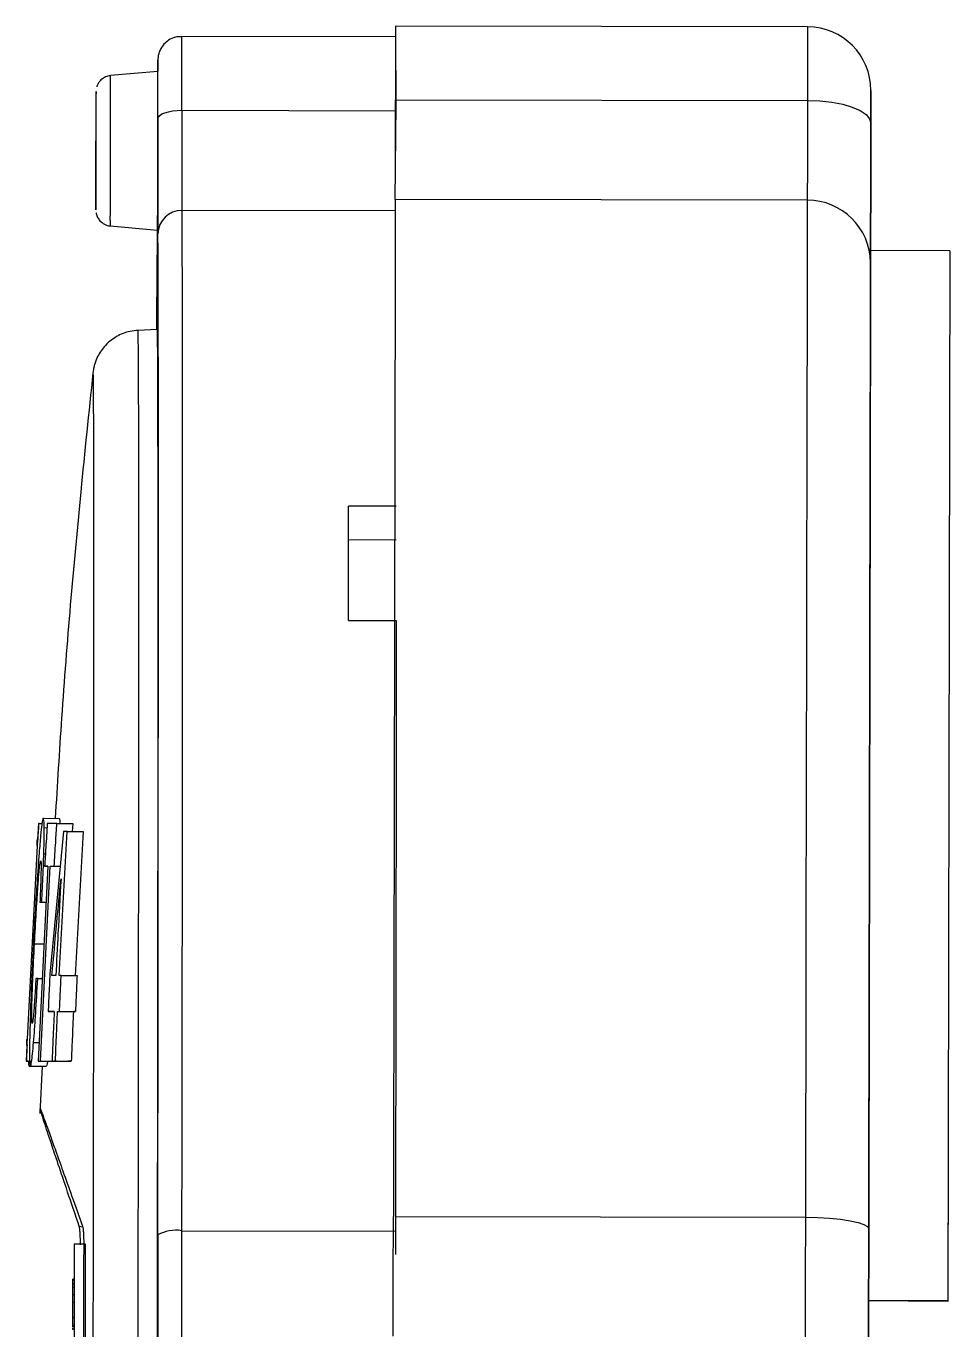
# Model space of a CAD drawing. Header units: millimetres. Extents: x 2104 to 4053, y 855 to 2233.
# Drawn here: x 2448.4 to 2506.5, y 2041.9 to 2124.2 of the extents above; entities that cross this region are included whole.
import ezdxf

# ---------------------------------------------------------------- set-up
doc = ezdxf.new("R2010")
doc.units = ezdxf.units.MM

msp = doc.modelspace()

# ---------------------------------------------------------------- linework, layer by layer
at = {"color": 7, "linetype": 'Continuous', "lineweight": 25}
for p, q in [((2497.686, 2124.158), (2471.687, 2124.207)), ((2471.686, 2123.532), (2458.186, 2123.557)), ((2456.682, 2121.334), (2453.694, 2121.078)), ((2456.685, 2119.334), (2456.685, 2119.334)), ((2471.69, 2119.56), (2497.678, 2119.511)), ((2458.189, 2118.889), (2471.689, 2118.863)), ((2456.674, 2113.334), (2456.674, 2113.334)), ((2497.666, 2113.212), (2471.666, 2113.261)), ((2452.765, 2112.599), (2452.766, 2112.601)), ((2471.69, 2112.541), (2458.19, 2112.566)), ((2453.676, 2111.601), (2456.663, 2111.334)), ((2456.641, 2111.336), (2456.638, 2111.093)), ((2506.66, 2110.024), (2501.66, 2110.034)), ((2456.651, 2105.062), (2455.414, 2104.999)), ((2452.581, 2102.316), (2452.583, 2102.325)), ((2471.721, 2093.892), (2468.721, 2093.898)), ((2468.721, 2091.788), (2471.713, 2091.782)), ((2468.719, 2086.683), (2471.719, 2086.677)), ((2449.453, 2074.199), (2450.455, 2074.197)), ((2449.145, 2073.874), (2449.083, 2072.874)), ((2449.144, 2073.874), (2449.182, 2073.874)), ((2449.182, 2073.874), (2449.145, 2073.874)), ((2449.182, 2073.874), (2449.377, 2073.874)), ((2449.511, 2073.609), (2449.687, 2073.608)), ((2450.308, 2073.872), (2449.703, 2073.873)), ((2450.731, 2073.362), (2449.878, 2064.575)), ((2450.308, 2073.872), (2451.312, 2073.87)), ((2450.457, 2064.279), (2450.963, 2073.361)), ((2450.963, 2073.361), (2451.968, 2073.36)), ((2451.312, 2073.87), (2451.28, 2073.361)), ((2451.968, 2073.36), (2451.46, 2064.277)), ((2449.063, 2072.472), (2448.431, 2060.277)), ((2448.448, 2060.277), (2449.08, 2072.472)), ((2449.584, 2071.936), (2449.485, 2071.937)), ((2449.737, 2071.184), (2449.124, 2058.874)), ((2449.278, 2058.874), (2449.892, 2071.184)), ((2449.737, 2071.184), (2449.538, 2071.185)), ((2449.892, 2071.184), (2450.519, 2071.183)), ((2450.143, 2071.184), (2450.519, 2071.183)), ((2449.24, 2068.915), (2449.624, 2068.914)), ((2449.353, 2068.914), (2449.624, 2068.914)), ((2448.894, 2066.268), (2449.492, 2066.266)), ((2450.581, 2064.279), (2451.585, 2064.277)), ((2449.1, 2064.088), (2449.384, 2064.087)), ((2450.138, 2061.998), (2449.757, 2061.999)), ((2450.349, 2061.998), (2451.353, 2061.996)), ((2450.474, 2061.998), (2451.478, 2061.996)), ((2448.839, 2060.058), (2449.183, 2060.058)), ((2448.408, 2059.875), (2448.367, 2058.875)), ((2448.368, 2058.875), (2448.366, 2058.875)), ((2448.366, 2058.875), (2448.367, 2058.875)), ((2448.367, 2058.875), (2448.404, 2058.875)), ((2448.367, 2058.875), (2448.595, 2058.875)), ((2448.404, 2058.875), (2448.595, 2058.875)), ((2448.562, 2058.559), (2448.639, 2058.559)), ((2448.639, 2058.559), (2449.64, 2058.557)), ((2449.124, 2058.874), (2450.004, 2058.872)), ((2449.371, 2058.558), (2449.241, 2055.566)), ((2449.278, 2058.874), (2450.004, 2058.872)), ((2450.004, 2058.872), (2451.007, 2058.87)), ((2450.215, 2058.872), (2451.219, 2058.87)), ((2449.254, 2055.864), (2449.253, 2055.874)), ((2471.68, 2049.067), (2497.545, 2049.019)), ((2451.718, 2048.453), (2451.934, 2048.404)), ((2458.179, 2048.17), (2471.679, 2048.144)), ((2451.41, 2047.327), (2451.41, 2021.327)), ((2452.11, 2047.327), (2451.41, 2047.327)), ((2452.11, 2021.327), (2452.11, 2047.327)), ((2451.41, 2045.099), (2451.31, 2045.099)), ((2451.31, 2045.072), (2451.31, 2045.099)), ((2451.31, 2045.072), (2451.41, 2045.072)), ((2451.31, 2044.802), (2451.31, 2045.072)), ((2451.41, 2044.802), (2451.31, 2044.802)), ((2451.31, 2044.612), (2451.31, 2044.802)), ((2451.41, 2044.612), (2451.31, 2044.612)), ((2451.31, 2044.126), (2451.31, 2044.612)), ((2451.41, 2044.126), (2451.31, 2044.126)), ((2451.31, 2043.639), (2451.31, 2044.126)), ((2451.41, 2043.639), (2451.31, 2043.639)), ((2451.31, 2042.665), (2451.31, 2043.639)), ((2506.535, 2043.7), (2501.535, 2043.747)), ((2506.535, 2043.738), (2501.535, 2043.747)), ((2506.535, 2043.7), (2506.535, 2043.738)), ((2451.41, 2042.665), (2451.31, 2042.665)), ((2451.31, 2042.178), (2451.31, 2042.665)), ((2451.41, 2042.178), (2451.31, 2042.178)), ((2451.41, 2042.097), (2451.31, 2042.097)), ((2451.41, 2041.935), (2451.31, 2041.935))]:
    msp.add_line(p, q, dxfattribs=at)
at = {"color": 7, "linetype": 'Continuous', "lineweight": 25, "flags": 128}
for points in [[(2497.686, 2124.158), (2497.686, 2123.953), (2497.685, 2123.339), (2497.683, 2122.353), (2497.681, 2121.051), (2497.678, 2119.511)], [(2456.684, 2122.051), (2456.682, 2122.008), (2456.679, 2121.638)], [(2456.661, 2111.334), (2456.663, 2111.16), (2456.665, 2111.337), (2456.668, 2111.857), (2456.672, 2112.683), (2456.675, 2113.76), (2456.679, 2115.014), (2456.681, 2116.36), (2456.684, 2117.706), (2456.685, 2118.96), (2456.686, 2120.037), (2456.685, 2120.863), (2456.684, 2121.383), (2456.682, 2121.56)], [(2456.679, 2121.638), (2456.679, 2121.601), (2456.677, 2121.334)], [(2456.682, 2121.56), (2456.68, 2121.383), (2456.679, 2121.334)], [(2471.691, 2121.412), (2471.69, 2120.284), (2471.689, 2118.863)], [(2452.768, 2112.883), (2452.771, 2113.493), (2452.774, 2114.383), (2452.777, 2115.464), (2452.779, 2116.632), (2452.781, 2117.77), (2452.782, 2118.769), (2452.782, 2119.531), (2452.781, 2119.98), (2452.779, 2120.073), (2452.777, 2119.8), (2452.774, 2119.189), (2452.771, 2118.3), (2452.768, 2117.218), (2452.766, 2116.051), (2452.764, 2114.912), (2452.763, 2113.913), (2452.763, 2113.152), (2452.764, 2112.703), (2452.765, 2112.599)], [(2497.678, 2119.511), (2497.676, 2118.338), (2497.673, 2117.243), (2497.672, 2116.245), (2497.67, 2115.36), (2497.669, 2114.603), (2497.667, 2113.986), (2497.666, 2113.52), (2497.666, 2113.212)], [(2497.678, 2119.511), (2498.458, 2119.482), (2499.208, 2119.4), (2499.9, 2119.267), (2500.505, 2119.09), (2501.002, 2118.874), (2501.372, 2118.628), (2501.599, 2118.362), (2501.675, 2118.085)], [(2456.685, 2118.364), (2456.715, 2118.467), (2456.801, 2118.566), (2456.94, 2118.657), (2457.127, 2118.736), (2457.355, 2118.801), (2457.615, 2118.85), (2457.896, 2118.879), (2458.189, 2118.889)], [(2471.689, 2118.863), (2471.687, 2117.689), (2471.687, 2116.592), (2471.686, 2116.301)], [(2452.766, 2112.601), (2452.766, 2112.61), (2452.768, 2112.883)], [(2497.666, 2113.212), (2497.664, 2112.088), (2497.661, 2110.613), (2497.658, 2108.794), (2497.653, 2106.638), (2497.649, 2104.155), (2497.644, 2101.357), (2497.638, 2098.257), (2497.631, 2094.867), (2497.624, 2091.205), (2497.617, 2087.285), (2497.609, 2083.127), (2497.601, 2078.748), (2497.592, 2074.169), (2497.583, 2069.41), (2497.574, 2064.493), (2497.565, 2059.44), (2497.555, 2054.274), (2497.545, 2049.019)], [(2453.68, 2111.96), (2453.677, 2111.634), (2453.676, 2111.601)], [(2458.19, 2112.566), (2458.197, 2111.426), (2458.203, 2109.935), (2458.208, 2108.099), (2458.212, 2105.928), (2458.216, 2103.43), (2458.218, 2100.618), (2458.22, 2097.503), (2458.221, 2094.101), (2458.221, 2090.426), (2458.219, 2086.494), (2458.217, 2082.325), (2458.214, 2077.937), (2458.211, 2073.349), (2458.206, 2068.582), (2458.2, 2063.658), (2458.194, 2058.599), (2458.187, 2053.429), (2458.179, 2048.17)], [(2456.667, 2111.713), (2456.664, 2111.369), (2456.663, 2111.334)], [(2456.676, 2047.904), (2456.684, 2053.065), (2456.691, 2058.138), (2456.697, 2063.102), (2456.702, 2067.934), (2456.707, 2072.611), (2456.711, 2077.113), (2456.714, 2081.419), (2456.716, 2085.51), (2456.717, 2089.368), (2456.717, 2092.974), (2456.716, 2096.313), (2456.715, 2099.369), (2456.712, 2102.128), (2456.709, 2104.579), (2456.704, 2106.71), (2456.699, 2108.511), (2456.693, 2109.974), (2456.687, 2111.093)], [(2455.414, 2104.999), (2455.42, 2104.921), (2455.428, 2104.511), (2455.435, 2103.752), (2455.441, 2102.647), (2455.446, 2101.202), (2455.451, 2099.423), (2455.455, 2097.321), (2455.458, 2094.905), (2455.46, 2092.187), (2455.461, 2089.181), (2455.461, 2085.901), (2455.461, 2082.364), (2455.459, 2078.587), (2455.457, 2074.589), (2455.454, 2070.389), (2455.449, 2066.009), (2455.444, 2061.47), (2455.439, 2056.794), (2455.432, 2052.005), (2455.425, 2047.126), (2455.417, 2042.182), (2455.411, 2038.724)], [(2456.648, 2038.83), (2456.65, 2040.135), (2456.659, 2045.122), (2456.666, 2050.054), (2456.673, 2054.904), (2456.679, 2059.65), (2456.685, 2064.267), (2456.689, 2068.733), (2456.693, 2073.025), (2456.695, 2077.122), (2456.697, 2081.003), (2456.698, 2084.649), (2456.698, 2088.043), (2456.697, 2091.166), (2456.696, 2094.004), (2456.693, 2096.543), (2456.689, 2098.769), (2456.685, 2100.672), (2456.68, 2102.241), (2456.674, 2103.471), (2456.667, 2104.353), (2456.659, 2104.884), (2456.651, 2105.062)], [(2468.719, 2086.683), (2468.72, 2087.634), (2468.72, 2088.572), (2468.72, 2089.496), (2468.72, 2090.406), (2468.721, 2091.301), (2468.721, 2092.182), (2468.721, 2093.047), (2468.721, 2093.898)], [(2471.719, 2086.677), (2471.717, 2082.492), (2471.715, 2078.085), (2471.711, 2073.474), (2471.706, 2068.681), (2471.7, 2063.729), (2471.694, 2058.64), (2471.687, 2053.437), (2471.679, 2048.144)], [(2497.545, 2049.019), (2497.543, 2047.769), (2497.54, 2046.571), (2497.538, 2045.443), (2497.536, 2044.405), (2497.535, 2043.474), (2497.533, 2042.665), (2497.532, 2041.992), (2497.531, 2041.466)], [(2497.545, 2049.019), (2498.325, 2049.003), (2499.076, 2048.96), (2499.767, 2048.892), (2500.373, 2048.8), (2500.87, 2048.689), (2501.24, 2048.562), (2501.467, 2048.425), (2501.544, 2048.283)], [(2506.544, 2048.671), (2506.543, 2048.053), (2506.542, 2047.433), (2506.541, 2046.813), (2506.54, 2046.192), (2506.539, 2045.57), (2506.537, 2044.947), (2506.536, 2044.324), (2506.535, 2043.7)], [(2471.679, 2048.144), (2471.677, 2046.894), (2471.677, 2046.676)], [(2501.535, 2043.747), (2501.525, 2038.45), (2501.522, 2036.747)]]:
    msp.add_lwpolyline(points, dxfattribs=at)
at = {"color": 7, "linetype": 'Continuous', "lineweight": 25}
for centre, radius, start, end in [((1830.293, 2120.854), 627.898, 359.820698, 0.246682), ((2497.679, 2120.158), 4, 359.89234, 89.89234), ((2032.6, 2120.018), 424.088, 359.77653, 0.27462), ((1197.688, 2118.459), 1256.009, 359.703541, 0.119492), ((1131.406, 2118.57), 1325.279, 359.703541, 0.119492), ((3758.933, 2115.945), 1300.747, 179.870344, 180.148836), ((3952.541, 2114.979), 1495.86, 179.870344, 180.148836), ((2497.689, 2109.243), 3.969, 0.34561, 90.33851), ((2458.175, 2111.078), 1.489, 89.43311, 179.40158), ((3705.818, 2098.978), 1249.238, 179.444348, 179.72113), ((5147.615, 2042.328), 2690.945, 179.881276, 180.066691), ((2457.812, 2045.86), 2.339, 80.97379, 119.06365), ((4798.126, 2043.321), 2339.952, 179.881276, 180.066691)]:
    msp.add_arc(centre, radius, start, end, dxfattribs=at)
for points, knots in [([(2471.687, 2124.203), (2471.686, 2124.142), (2471.686, 2124.019), (2471.684, 2123.019), (2471.681, 2121.532), (2471.679, 2120.217), (2471.678, 2119.56)], [0, 0, 0, 0, 0.248061, 0.498707, 0.749354, 1, 1, 1, 1]), ([(2458.185, 2123.538), (2458.052, 2123.535), (2457.76, 2123.531), (2457.373, 2123.341), (2457.07, 2123.084), (2456.877, 2122.815), (2456.766, 2122.567), (2456.712, 2122.367), (2456.692, 2122.229), (2456.687, 2122.162), (2456.685, 2122.13), (2456.683, 2122.1), (2456.682, 2122.054), (2456.681, 2121.972), (2456.68, 2121.768), (2456.679, 2121.634)], [0, 0, 0, 0, 0.090802, 0.199118, 0.287983, 0.363139, 0.425424, 0.474171, 0.506425, 0.521488, 0.533947, 0.552183, 0.590278, 0.730521, 1, 1, 1, 1]), ([(2453.691, 2121.062), (2453.638, 2121.061), (2453.477, 2121.058), (2453.25, 2120.943), (2453.043, 2120.774), (2452.914, 2120.593), (2452.847, 2120.459), (2452.829, 2120.387), (2452.825, 2120.373)], [0, 0, 0, 0, 0.135875, 0.404257, 0.623977, 0.809795, 0.964008, 1, 1, 1, 1]), ([(2501.675, 2118.085), (2501.676, 2118.37), (2501.677, 2118.955), (2501.678, 2119.624), (2501.679, 2120.071), (2501.679, 2120.124), (2501.679, 2120.15)], [0, 0, 0, 0, 0.244178, 0.5, 0.755822, 1, 1, 1, 1]), ([(2501.679, 2120.15), (2501.679, 2120.122), (2501.679, 2120.065), (2501.678, 2119.613), (2501.677, 2118.939), (2501.676, 2118.352), (2501.675, 2118.066)], [0, 0, 0, 0, 0.244178, 0.5, 0.755822, 1, 1, 1, 1]), ([(2452.767, 2114.696), (2452.767, 2114.85), (2452.767, 2115.035), (2452.767, 2115.362), (2452.767, 2115.622), (2452.769, 2116.198), (2452.77, 2116.838), (2452.771, 2117.459), (2452.772, 2117.794), (2452.773, 2117.965), (2452.773, 2118.076), (2452.775, 2118.198), (2452.776, 2118.498), (2452.777, 2118.729), (2452.778, 2118.717), (2452.778, 2118.506), (2452.778, 2117.91), (2452.778, 2117.651), (2452.778, 2117.32), (2452.778, 2117.061), (2452.776, 2116.485), (2452.775, 2115.845), (2452.774, 2115.223), (2452.773, 2114.889), (2452.772, 2114.717), (2452.772, 2114.606), (2452.77, 2114.485), (2452.769, 2114.185), (2452.768, 2113.954), (2452.767, 2113.965), (2452.767, 2114.181), (2452.767, 2114.462), (2452.767, 2114.696)], [0, 0, 0, 0, 0.066265, 0.079332, 0.091749, 0.120574, 0.19854, 0.226761, 0.249845, 0.26589, 0.284505, 0.318085, 0.379426, 0.408251, 0.420668, 0.433735, 0.5, 0.566265, 0.579332, 0.591749, 0.620574, 0.69854, 0.726761, 0.749845, 0.76589, 0.784505, 0.818085, 0.879426, 0.908251, 0.920668, 0.933735, 1, 1, 1, 1]), ([(2501.658, 2109.267), (2501.659, 2109.561), (2501.66, 2110.158), (2501.664, 2112.165), (2501.669, 2114.819), (2501.673, 2117.009), (2501.675, 2118.085)], [0, 0, 0, 0, 0.245796, 0.5, 0.754204, 1, 1, 1, 1]), ([(2501.675, 2118.066), (2501.673, 2116.984), (2501.669, 2114.782), (2501.664, 2112.157), (2501.661, 2110.526), (2501.66, 2110.105), (2501.66, 2110.034)], [0, 0, 0, 0, 0.304992, 0.620417, 0.935841, 1, 1, 1, 1]), ([(2452.784, 2112.415), (2452.786, 2112.4), (2452.801, 2112.304), (2452.872, 2112.126), (2453.04, 2111.883), (2453.307, 2111.693), (2453.547, 2111.593), (2453.671, 2111.603), (2453.677, 2111.604)], [0, 0, 0, 0, 0.035109, 0.231963, 0.433106, 0.711596, 0.986848, 1, 1, 1, 1]), ([(2501.66, 2109.996), (2501.66, 2109.919), (2501.659, 2109.759), (2501.656, 2108.14), (2501.651, 2105.492), (2501.644, 2101.773), (2501.635, 2097.071), (2501.625, 2091.447), (2501.613, 2084.984), (2501.599, 2077.777), (2501.584, 2069.934), (2501.569, 2061.567), (2501.552, 2052.81), (2501.541, 2046.768), (2501.535, 2043.747)], [0, 0, 0, 0, 0.077766, 0.161605, 0.245445, 0.329284, 0.413124, 0.496963, 0.580803, 0.664642, 0.748482, 0.832321, 0.916161, 1, 1, 1, 1]), ([(2501.544, 2048.283), (2501.548, 2050.683), (2501.557, 2055.525), (2501.571, 2062.615), (2501.584, 2069.572), (2501.596, 2076.273), (2501.608, 2082.611), (2501.619, 2088.456), (2501.629, 2093.722), (2501.638, 2098.331), (2501.645, 2102.218), (2501.651, 2105.341), (2501.656, 2107.761), (2501.658, 2108.768), (2501.658, 2109.267)], [0, 0, 0, 0, 0.079959, 0.161371, 0.244142, 0.328893, 0.414216, 0.5, 0.585778, 0.671102, 0.755858, 0.838624, 0.920039, 1, 1, 1, 1]), ([(2455.44, 2105), (2455.267, 2104.984), (2454.788, 2104.939), (2454.015, 2104.63), (2453.288, 2104.03), (2452.857, 2103.354), (2452.674, 2102.833), (2452.604, 2102.503), (2452.588, 2102.377), (2452.582, 2102.325), (2452.581, 2102.316)], [0, 0, 0, 0, 0.111362, 0.308749, 0.52529, 0.707852, 0.820127, 0.887845, 0.979585, 1, 1, 1, 1]), ([(2452.581, 2102.316), (2452.321, 2099.815), (2451.569, 2092.562), (2450.744, 2083.19), (2450.332, 2076.309), (2450.205, 2074.198)], [0, 0, 0, 0, 0.267282, 0.775148, 1, 1, 1, 1]), ([(2452.583, 2102.325), (2452.587, 2102.236), (2452.596, 2102.055), (2452.607, 2100.555), (2452.616, 2098.056), (2452.623, 2094.432), (2452.627, 2089.722), (2452.629, 2083.993), (2452.627, 2077.558), (2452.622, 2070.661), (2452.616, 2063.531), (2452.607, 2056.136), (2452.596, 2048.644), (2452.585, 2041.21), (2452.576, 2036.284), (2452.571, 2033.868)], [0, 0, 0, 0, 0.073675, 0.150434, 0.229885, 0.311524, 0.394751, 0.478886, 0.563205, 0.640041, 0.715869, 0.790184, 0.862545, 0.932581, 1, 1, 1, 1]), ([(2449.453, 2074.199), (2449.423, 2074.129), (2449.376, 2074.018), (2449.279, 2073.128), (2449.22, 2072.4), (2449.189, 2072.021)], [0, 0, 0, 0, 0.452493, 0.714814, 1, 1, 1, 1]), ([(2449.511, 2073.609), (2449.507, 2073.78), (2449.496, 2074.136), (2449.468, 2074.178), (2449.453, 2074.199)], [0, 0, 0, 0, 0.482517, 1, 1, 1, 1]), ([(2450.455, 2074.197), (2450.471, 2074.187), (2450.492, 2074.173), (2450.5, 2073.936), (2450.502, 2073.871)], [0, 0, 0, 0, 0.727876, 1, 1, 1, 1]), ([(2449.12, 2072.874), (2449.131, 2073.06), (2449.152, 2073.393), (2449.173, 2073.726), (2449.182, 2073.874)], [0, 0, 0, 0, 0.556974, 1, 1, 1, 1]), ([(2449.485, 2071.937), (2449.495, 2072.284), (2449.514, 2072.977), (2449.512, 2073.398), (2449.511, 2073.609)], [0, 0, 0, 0, 0.500493, 1, 1, 1, 1]), ([(2449.703, 2073.873), (2449.672, 2073.367), (2449.615, 2072.471), (2449.562, 2071.574), (2449.538, 2071.185)], [0, 0, 0, 0, 0.565204, 1, 1, 1, 1]), ([(2450.143, 2071.184), (2450.173, 2071.682), (2450.226, 2072.579), (2450.283, 2073.475), (2450.308, 2073.872)], [0, 0, 0, 0, 0.556552, 1, 1, 1, 1]), ([(2450.963, 2073.361), (2450.919, 2073.362), (2450.839, 2073.362), (2450.764, 2073.362), (2450.731, 2073.362)], [0, 0, 0, 0, 0.564034, 1, 1, 1, 1]), ([(2449.057, 2072.472), (2449.063, 2072.589), (2449.077, 2072.82), (2449.08, 2072.856), (2449.081, 2072.874)], [0, 0, 0, 0, 0.508208, 1, 1, 1, 1]), ([(2449.083, 2072.874), (2449.082, 2072.856), (2449.081, 2072.82), (2449.069, 2072.589), (2449.063, 2072.472)], [0, 0, 0, 0, 0.491793, 1, 1, 1, 1]), ([(2449.08, 2072.472), (2449.09, 2072.591), (2449.108, 2072.821), (2449.116, 2072.857), (2449.12, 2072.874)], [0, 0, 0, 0, 0.514749, 1, 1, 1, 1]), ([(2449.189, 2072.021), (2449.144, 2071.41), (2449.063, 2070.312), (2448.941, 2068.311), (2448.868, 2067), (2448.828, 2066.278)], [0, 0, 0, 0, 0.36011, 0.647462, 1, 1, 1, 1]), ([(2449.353, 2068.914), (2449.382, 2069.506), (2449.434, 2070.583), (2449.469, 2071.516), (2449.485, 2071.937)], [0, 0, 0, 0, 0.549267, 1, 1, 1, 1]), ([(2449.128, 2070.106), (2449.148, 2070.355), (2449.184, 2070.826), (2449.243, 2071.399), (2449.271, 2071.468), (2449.288, 2071.511)], [0, 0, 0, 0, 0.296714, 0.56253, 1, 1, 1, 1]), ([(2449.288, 2071.511), (2449.297, 2071.491), (2449.314, 2071.449), (2449.311, 2071.04), (2449.3, 2070.516), (2449.281, 2069.865), (2449.256, 2069.297), (2449.24, 2068.915)], [0, 0, 0, 0, 0.233217, 0.476546, 0.60225, 0.732009, 1, 1, 1, 1]), ([(2449.538, 2071.185), (2449.573, 2071.185), (2449.636, 2071.185), (2449.706, 2071.185), (2449.737, 2071.184)], [0, 0, 0, 0, 0.555156, 1, 1, 1, 1]), ([(2449.892, 2071.184), (2449.937, 2071.184), (2450.016, 2071.184), (2450.104, 2071.184), (2450.143, 2071.184)], [0, 0, 0, 0, 0.554411, 1, 1, 1, 1]), ([(2448.894, 2066.268), (2448.933, 2066.941), (2448.991, 2067.95), (2449.069, 2069.246), (2449.109, 2069.82), (2449.128, 2070.106)], [0, 0, 0, 0, 0.501448, 0.75111, 1, 1, 1, 1]), ([(2450.001, 2064.28), (2450.1, 2065.39), (2450.281, 2067.424), (2450.481, 2069.456), (2450.571, 2070.378)], [0, 0, 0, 0, 0.545958, 1, 1, 1, 1]), ([(2450.571, 2070.378), (2450.506, 2069.229), (2450.39, 2067.196), (2450.289, 2065.163), (2450.245, 2064.279)], [0, 0, 0, 0, 0.565441, 1, 1, 1, 1]), ([(2449.24, 2068.915), (2449.26, 2068.915), (2449.296, 2068.914), (2449.336, 2068.914), (2449.353, 2068.914)], [0, 0, 0, 0, 0.556828, 1, 1, 1, 1]), ([(2448.828, 2066.278), (2448.773, 2065.153), (2448.672, 2063.099), (2448.621, 2061.402), (2448.598, 2060.634)], [0, 0, 0, 0, 0.54774, 1, 1, 1, 1]), ([(2448.737, 2062.549), (2448.754, 2063.065), (2448.792, 2064.215), (2448.858, 2065.538), (2448.894, 2066.268)], [0, 0, 0, 0, 0.448512, 1, 1, 1, 1]), ([(2449.878, 2064.575), (2449.855, 2064.092), (2449.813, 2063.233), (2449.774, 2062.375), (2449.757, 2061.999)], [0, 0, 0, 0, 0.562654, 1, 1, 1, 1]), ([(2450.245, 2064.279), (2450.198, 2064.279), (2450.114, 2064.28), (2450.036, 2064.28), (2450.001, 2064.28)], [0, 0, 0, 0, 0.565906, 1, 1, 1, 1]), ([(2450.581, 2064.279), (2450.557, 2064.279), (2450.515, 2064.279), (2450.474, 2064.279), (2450.457, 2064.279)], [0, 0, 0, 0, 0.562632, 1, 1, 1, 1]), ([(2450.474, 2061.998), (2450.493, 2062.422), (2450.528, 2063.183), (2450.565, 2063.943), (2450.581, 2064.279)], [0, 0, 0, 0, 0.558484, 1, 1, 1, 1]), ([(2451.585, 2064.277), (2451.564, 2063.85), (2451.528, 2063.09), (2451.493, 2062.329), (2451.478, 2061.996)], [0, 0, 0, 0, 0.561509, 1, 1, 1, 1]), ([(2448.987, 2064.088), (2448.962, 2063.677), (2448.925, 2063.059), (2448.876, 2062.306), (2448.851, 2062.007), (2448.839, 2061.858)], [0, 0, 0, 0, 0.498783, 0.750565, 1, 1, 1, 1]), ([(2448.839, 2060.058), (2448.861, 2060.332), (2448.905, 2060.88), (2448.992, 2062.204), (2449.057, 2063.335), (2449.1, 2064.088)], [0, 0, 0, 0, 0.250013, 0.500775, 1, 1, 1, 1]), ([(2449.1, 2064.088), (2449.078, 2064.088), (2449.039, 2064.088), (2449.003, 2064.088), (2448.987, 2064.088)], [0, 0, 0, 0, 0.564134, 1, 1, 1, 1]), ([(2448.753, 2061.247), (2448.746, 2061.262), (2448.732, 2061.29), (2448.723, 2061.544), (2448.724, 2061.969), (2448.732, 2062.356), (2448.737, 2062.549)], [0, 0, 0, 0, 0.253705, 0.504972, 0.753884, 1, 1, 1, 1]), ([(2448.839, 2061.858), (2448.82, 2061.667), (2448.786, 2061.307), (2448.763, 2061.266), (2448.753, 2061.247)], [0, 0, 0, 0, 0.531035, 1, 1, 1, 1]), ([(2449.757, 2061.999), (2449.823, 2061.999), (2449.944, 2061.999), (2450.078, 2061.999), (2450.138, 2061.998)], [0, 0, 0, 0, 0.549838, 1, 1, 1, 1]), ([(2450.138, 2061.998), (2450.112, 2061.413), (2450.065, 2060.371), (2450.023, 2059.329), (2450.004, 2058.872)], [0, 0, 0, 0, 0.562267, 1, 1, 1, 1]), ([(2450.215, 2058.872), (2450.239, 2059.453), (2450.282, 2060.496), (2450.329, 2061.537), (2450.349, 2061.998)], [0, 0, 0, 0, 0.5579878, 1, 1, 1, 1]), ([(2450.349, 2061.998), (2450.372, 2061.998), (2450.413, 2061.998), (2450.455, 2061.998), (2450.474, 2061.998)], [0, 0, 0, 0, 0.557215, 1, 1, 1, 1]), ([(2451.353, 2061.996), (2451.327, 2061.411), (2451.28, 2060.369), (2451.238, 2059.327), (2451.219, 2058.87)], [0, 0, 0, 0, 0.561997, 1, 1, 1, 1]), ([(2451.478, 2061.996), (2451.454, 2061.996), (2451.412, 2061.996), (2451.371, 2061.996), (2451.353, 2061.996)], [0, 0, 0, 0, 0.5627844, 1, 1, 1, 1]), ([(2448.407, 2059.875), (2448.407, 2059.893), (2448.409, 2059.929), (2448.419, 2060.16), (2448.424, 2060.277)], [0, 0, 0, 0, 0.49078, 1, 1, 1, 1]), ([(2448.431, 2060.277), (2448.425, 2060.16), (2448.413, 2059.929), (2448.41, 2059.893), (2448.408, 2059.875)], [0, 0, 0, 0, 0.509216, 1, 1, 1, 1]), ([(2448.445, 2059.875), (2448.443, 2059.894), (2448.439, 2059.93), (2448.445, 2060.161), (2448.448, 2060.277)], [0, 0, 0, 0, 0.49814, 1, 1, 1, 1]), ([(2448.598, 2060.634), (2448.592, 2060.324), (2448.58, 2059.694), (2448.584, 2059.026), (2448.601, 2058.624), (2448.626, 2058.581), (2448.639, 2058.559)], [0, 0, 0, 0, 0.239072, 0.485952, 0.739492, 1, 1, 1, 1]), ([(2448.639, 2058.559), (2448.663, 2058.609), (2448.701, 2058.687), (2448.773, 2059.293), (2448.816, 2059.798), (2448.839, 2060.058)], [0, 0, 0, 0, 0.462063, 0.722152, 1, 1, 1, 1]), ([(2448.404, 2058.875), (2448.412, 2059.06), (2448.425, 2059.394), (2448.439, 2059.727), (2448.445, 2059.875)], [0, 0, 0, 0, 0.555505, 1, 1, 1, 1]), ([(2448.5, 2058.875), (2448.49, 2058.875), (2448.472, 2058.875), (2448.456, 2058.875), (2448.45, 2058.875)], [0, 0, 0, 0, 0.563122, 1, 1, 1, 1]), ([(2448.562, 2058.559), (2448.554, 2058.566), (2448.542, 2058.576), (2448.542, 2058.803), (2448.542, 2058.875)], [0, 0, 0, 0, 0.680882, 1, 1, 1, 1]), ([(2449.124, 2058.874), (2449.151, 2058.874), (2449.201, 2058.874), (2449.255, 2058.874), (2449.278, 2058.874)], [0, 0, 0, 0, 0.55383, 1, 1, 1, 1]), ([(2449.72, 2058.873), (2449.72, 2058.867), (2449.686, 2058.581), (2449.663, 2058.569), (2449.64, 2058.557)], [0, 0, 0, 0, 0.022113, 1, 1, 1, 1]), ([(2450.004, 2058.872), (2450.042, 2058.872), (2450.111, 2058.872), (2450.183, 2058.872), (2450.215, 2058.872)], [0, 0, 0, 0, 0.554564, 1, 1, 1, 1]), ([(2450.281, 2058.872), (2450.25, 2058.872), (2450.197, 2058.872), (2450.147, 2058.872), (2450.125, 2058.872)], [0, 0, 0, 0, 0.566165, 1, 1, 1, 1]), ([(2451.219, 2058.87), (2451.178, 2058.87), (2451.106, 2058.87), (2451.037, 2058.87), (2451.007, 2058.87)], [0, 0, 0, 0, 0.5654356, 1, 1, 1, 1]), ([(2449.253, 2055.874), (2449.258, 2055.867), (2449.267, 2055.853), (2449.313, 2055.74), (2449.386, 2055.553), (2449.496, 2055.256), (2449.66, 2054.81), (2449.901, 2054.144), (2450.238, 2053.204), (2450.687, 2051.944), (2451.241, 2050.384), (2451.696, 2049.098), (2451.924, 2048.453)], [0, 0, 0, 0, 0.06793, 0.138655, 0.210456, 0.287198, 0.376437, 0.481249, 0.5991, 0.727695, 0.86341, 1, 1, 1, 1]), ([(2451.718, 2048.453), (2451.465, 2049.198), (2450.967, 2050.665), (2450.396, 2052.361), (2449.963, 2053.654), (2449.666, 2054.55), (2449.475, 2055.135), (2449.359, 2055.498), (2449.289, 2055.725), (2449.269, 2055.798), (2449.259, 2055.834)], [0, 0, 0, 0, 0.171156, 0.337266, 0.489956, 0.625692, 0.741115, 0.834988, 0.918354, 1, 1, 1, 1]), ([(2451.793, 2047.269), (2451.792, 2047.407), (2451.792, 2047.674), (2451.777, 2048.014), (2451.754, 2048.306), (2451.731, 2048.402), (2451.718, 2048.453)], [0, 0, 0, 0, 0.246867, 0.480182, 0.723828, 1, 1, 1, 1]), ([(2451.924, 2048.453), (2451.937, 2048.401), (2451.962, 2048.302), (2451.986, 2048.011), (2452.002, 2047.672), (2452.002, 2047.406), (2452.003, 2047.269)], [0, 0, 0, 0, 0.275858, 0.523521, 0.75515, 1, 1, 1, 1]), ([(2501.524, 2037.71), (2501.525, 2038.204), (2501.527, 2039.209), (2501.531, 2041.733), (2501.537, 2044.799), (2501.542, 2047.135), (2501.544, 2048.283)], [0, 0, 0, 0, 0.245796, 0.5, 0.754204, 1, 1, 1, 1]), ([(2452.003, 2047.269), (2451.993, 2045.101), (2451.974, 2040.662), (2451.956, 2033.869), (2451.948, 2027.075), (2451.951, 2022.636), (2451.952, 2020.468)], [0, 0, 0, 0, 0.244218, 0.5, 0.755782, 1, 1, 1, 1]), ([(2451.31, 2042.097), (2451.31, 2042.116), (2451.31, 2042.15), (2451.31, 2042.174), (2451.31, 2042.177), (2451.31, 2042.178)], [0, 0, 0, 0, 0.364517, 0.680686, 1, 1, 1, 1]), ([(2451.31, 2041.935), (2451.31, 2041.97), (2451.31, 2042.011), (2451.31, 2042.041), (2451.31, 2042.046)], [0, 0, 0, 0, 0.8440577, 1, 1, 1, 1])]:
    msp.add_open_spline(points, degree=3, knots=knots, dxfattribs=at)
for points in [[(2471.666, 2113.261), (2471.666, 2113.475), (2471.667, 2113.904), (2471.67, 2115.334), (2471.673, 2117.215), (2471.676, 2118.778), (2471.678, 2119.56)], [(2471.666, 2113.261), (2471.665, 2112.711), (2471.663, 2111.61), (2471.658, 2108.959), (2471.651, 2105.609), (2471.644, 2101.519), (2471.635, 2096.752), (2471.625, 2091.35), (2471.613, 2085.37), (2471.601, 2078.872), (2471.588, 2071.923), (2471.574, 2064.591), (2471.56, 2056.963), (2471.55, 2051.699), (2471.545, 2049.067)], [(2506.66, 2110.021), (2506.66, 2109.941), (2506.659, 2109.78), (2506.656, 2108.133), (2506.651, 2105.482), (2506.644, 2101.764), (2506.635, 2097.062), (2506.625, 2091.437), (2506.613, 2084.974), (2506.599, 2077.768), (2506.584, 2069.925), (2506.569, 2061.557), (2506.552, 2052.801), (2506.541, 2046.759), (2506.535, 2043.738)], [(2471.531, 2041.515), (2471.532, 2041.875), (2471.533, 2042.595), (2471.536, 2044.391), (2471.54, 2046.565), (2471.544, 2048.233), (2471.545, 2049.067)]]:
    msp.add_open_spline(points, degree=3, dxfattribs=at)

doc.saveas('drawing.dxf')
